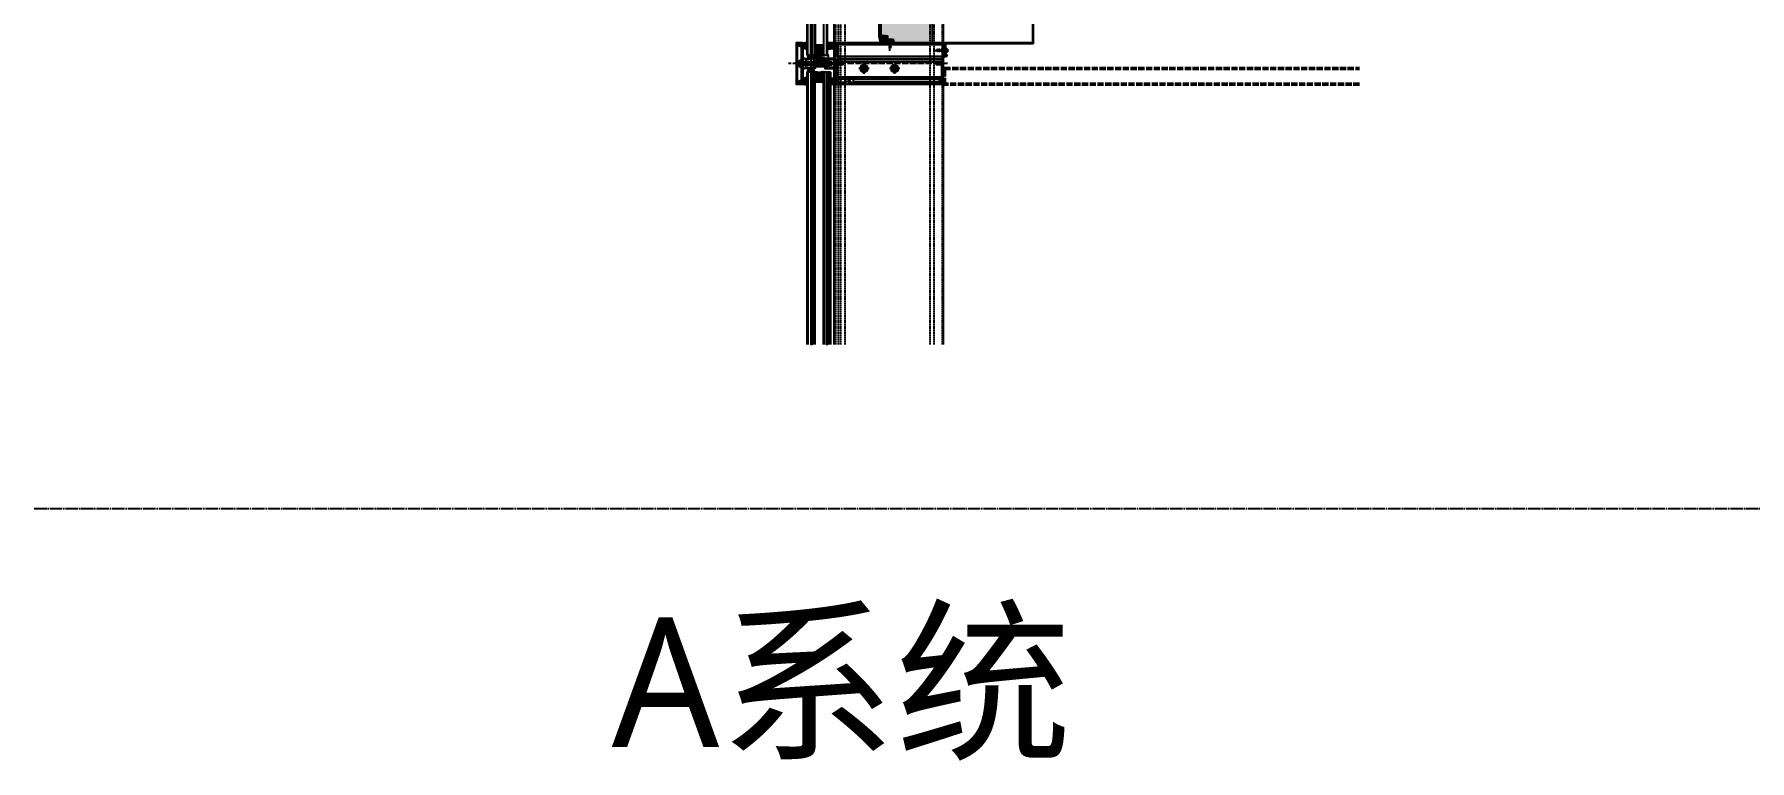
# Model space of a CAD drawing. Header units: millimetres. Extents: x 0 to 119933, y -45162 to 41221.
# Drawn here: x 0 to 3318, y -488 to 917 of the extents above; entities that cross this region are included whole.
import ezdxf

# ---------------------------------------------------------------- set-up
doc = ezdxf.new("R2010")
doc.units = ezdxf.units.MM
for name, pattern in [('ACAD_ISO02W100', [15, 12, -3]), ('ACAD_ISO04W100', [30, 24, -3, 0, -3]), ('CENTER', [2, 1.25, -0.25, 0.25, -0.25]), ('CENTER2', [28.575, 19.05, -3.175, 3.175, -3.175]), ('CONTINOUS', [0]), ('DASH', [0.35, 0.25, -0.1]), ('DASHED', [0.75, 0.5, -0.25]), ('HIDDEN2', [0.1875, 0.125, -0.0625])]:
    doc.linetypes.add(name, pattern=pattern)
for name, color, linetype in [('Alum', 4, 'Continuous'), ('CASTFIX', 1, 'Continuous'), ('F-Alum', 4, 'Continuous'), ('F-Bolt', 32, 'Continuous'), ('F-center', 6, 'ACAD_ISO04W100'), ('F-dim', 1, 'Continuous'), ('F-Glass', 5, 'Continuous'), ('F-Glazing', 8, 'Continuous'), ('F-hatch', 8, 'Continuous'), ('F-Misc', 8, 'Continuous'), ('F-steel', 3, 'Continuous'), ('F_CNTR', 1, 'ACAD_ISO04W100'), ('F_DASH', 8, 'ACAD_ISO02W100'), ('F_MISC', 8, 'Continuous'), ('GASK', 8, 'Continuous'), ('gasket', 1, 'Continuous'), ('GLAZING', 8, 'Continuous'), ('Hatch', 8, 'Continuous'), ('INSUL', 8, 'Continuous'), ('PJ', 4, 'Continuous'), ('POCHET', 8, 'Continuous'), ('TC', 4, 'Continuous')]:
    doc.layers.add(name, color=color, linetype=linetype)
doc.styles.get("Standard").update_dxf_attribs({"font": 'arial.ttf'})
pattern_1 = [(315, (-39447.671, -5606.0613), (0.78526217, 0.78526217), []), (45, (-39447.671, -5606.0613), (-0.78526217, 0.78526217), [])]
pattern_2 = [(269.7972925, (-68348.2866, 3540.2665), (0.955846372, -1.669184755), [1.11052841, -2.22105682]), (29.7972925, (-68348.2866, 3540.2665), (0.967633215, 1.662379618), [1.11052841, -2.22105682]), (329.7972925, (-68348.2866, 3540.2665), (1.923479588, -0.006805137), [-2.22105682, 1.11052841])]
pattern_3 = [(90, (-75213.3878, 13891.4316), (-1.5875, 1e-15), [])]

# ---------------------------------------------------------------- blocks, each defined once
blk = doc.blocks.new('A$C5F9D03C6')
at = {"layer": 'F-hatch'}
h = blk.add_hatch(dxfattribs=at)
h.set_pattern_fill('ANSI37', color=256, scale=10)
h.set_pattern_definition([(45, (0, 0), (-0.88388, 0.88388), []), (135, (0, 0), (-0.88388, -0.88388), [])])
h.paths.add_polyline_path([(4.5, 4.3, 0.880205), (4.1, 4.7, -0.102842), (-2.6, 3.1), (-4.5, 3.1, 0.921239), (-4.5, 2.1), (-2.4, 2.1), (-2.4, -1.1, -0.414214), (-2.7, -1.4), (-3.4, -1.4, 0.399666), (-3.9, -1.9), (-3.9, -2.5, 0.21192), (-3.7, -2.9), (-2.6, -6.1, -0.198912), (-2.3, -6.8), (-2.3, -7, 0.257978), (-2.1, -7.5), (3.9, -10.1, 0.720286), (4.6, -9.8), (4.6, -8.7, 0.171573), (4.3, -7.8, -0.205701), (3.6, -6.3), (3.6, -4.9, -0.171573), (4.3, -3, 0.171573), (4.6, -2), (4.6, -1, 1), (4.1, -1), (4.1, -1.5, -0.267949), (3.6, -2.4), (3.6, -0.2, 0.317837), (4.6, 1.2), (4.6, 2.2, 1), (4.1, 2.2), (4.1, 1.7, -0.327538), (3.4, 0.8, -0.209783)])
h.paths.add_polyline_path([(1.7, -0.7), (1.9, -3.7, -0.600349), (-0.6, -3.8), (-0.8, -0.8, -0.600349)], flags=16)
at = {"layer": 'GLAZING'}
for points in [[(4.3, -7.8, -0.171573), (4.6, -8.7), (4.6, -9.8, -0.720286), (3.9, -10.1), (-2.1, -7.5, -0.257978), (-2.3, -7), (-2.3, -6.8, 0.198912), (-2.6, -6.1), (-3.7, -2.9, -0.21192), (-3.9, -2.5), (-3.9, -1.9, -0.399666), (-3.4, -1.4), (-2.7, -1.4, 0.414214), (-2.4, -1.1), (-2.4, 2.1), (-4.5, 2.1, -0.921239), (-4.5, 3.1), (-2.6, 3.1, 0.102842), (4.1, 4.7, -0.880205), (4.5, 4.3, 0.209783), (3.4, 0.8, 0.327538), (4.1, 1.7), (4.1, 2.2, -1), (4.6, 2.2), (4.6, 1.2, -0.317837), (3.6, -0.2), (3.6, -2.4, 0.267949), (4.1, -1.5), (4.1, -1, -1), (4.6, -1), (4.6, -2, -0.171573), (4.3, -3, 0.171573), (3.6, -4.9), (3.6, -6.3, 0.205701)], [(-0.6, -3.8), (-0.8, -0.8, -0.600349), (1.7, -0.7), (1.9, -3.7, -0.600349)]]:
    blk.add_lwpolyline(points, format="xyb", close=True, dxfattribs=at)
blk = doc.blocks.new('*U18')
at = {"layer": 'GASK'}
blk.add_lwpolyline([(0, -6), (0, 0), (-40.2, 0), (-40.2, -6)], close=True, dxfattribs=at)
for points in [[(0, -6), (-40.2, 0)], [(-40.2, -6), (0, 0)]]:
    blk.add_lwpolyline(points, dxfattribs=at)
blk = doc.blocks.new('N10TR16')
at = {"layer": 'CASTFIX', "color": 9, "linetype": 'CENTER2'}
blk.add_line((22.8, 0), (-6.1, 0), dxfattribs=at)
at = {"layer": 'CASTFIX'}
for p, q in [((-3.3, 1.5), (-3.3, 0.7)), ((-2.5, 0.5), (-3.3, 0.7)), ((-2.5, 0.5), (-2.5, -0.5)), ((0.3, 4.8), (-1, 4.8)), ((-1, 4.8), (-1, -4.7)), ((0.3, 4.8), (0.3, -4.7)), ((-2.5, -0.5), (-3.3, -0.7)), ((-3.3, -0.7), (-3.3, -1.5)), ((0.3, -4.7), (-1, -4.7))]:
    blk.add_line(p, q, dxfattribs=at)
at = {"layer": 'CASTFIX', "color": 8, "linetype": 'HIDDEN2'}
for p, q in [((0.3, 1.8), (16.8, 1.8)), ((1.6, 2.4), (0.9, -2.4)), ((3.6, 2.4), (2.9, -2.4)), ((5.6, 2.4), (4.9, -2.4)), ((7.6, 2.4), (6.9, -2.4)), ((9.6, 2.4), (8.9, -2.4)), ((11.6, 2.4), (10.9, -2.4)), ((13.6, 2.4), (12.9, -2.4)), ((15.6, 2.4), (14.9, -2.4)), ((16.3, -1.8), (19.3, 0)), ((19.3, 0), (16.8, 1.8)), ((0.3, -1.8), (16.3, -1.8))]:
    blk.add_line(p, q, dxfattribs=at)
at = {"layer": 'CASTFIX'}
for centre, start, end in [((0.4, 1.3), 111.9199, 177.5066), ((0.4, -1.3), 182.4934, 248.0801)]:
    blk.add_arc(centre, 3.68, start, end, dxfattribs=at)
blk = doc.blocks.new('*U21')
at = {"layer": 'INSUL', "lineweight": 0}
h = blk.add_hatch(dxfattribs=at)
h.set_pattern_fill('岩棉', color=256, scale=100, style=0, pattern_type=2)
h.set_pattern_definition([(171.78891, (53.3, 199.0476), (-673.201724, 100.0000025), [3.3342, -696.8454]), (146.90866, (56.223, 197.1429), (-158.4004044, 100.0000014), [3.4887, -729.1451]), (132.32733, (58.3914, 194.762), (-178.2004573, 199.999999), [3.2205, -673.0858]), (114.797, (59.7115, 191.905), (-39.600101, 100), [3.1473, -327.3221]), (91.62022, (59.8057, 188.5714), (-19.80005, 599.9999997), [3.3347, -696.9453]), (82.824825, (50.09429, 111.42857), (138.600349442, 1099.999997034), [77.75174, -16250.113]), (97.175175, (69.70576, 111.42857), (-138.600352483, 1099.9999966515), [77.75174, -16250.113]), (88.37978, (59.9943, 188.5714), (19.800043, 600), [3.3347, -696.9453]), (65.203, (60.0886, 191.905), (39.600101, 100), [3.1473, -327.3221]), (47.67267, (61.4086, 194.762), (178.2004567, 199.9999997), [3.2205, -673.0858]), (33.09134, (63.5772, 197.1429), (158.400403, 100.0000036), [3.4887, -729.1451]), (8.21109, (66.5, 199.0476), (673.2017246, 100), [3.3342, -696.8454]), (87.16616, (50, 109.524), (19.800042, 300), [1.9071, -398.58265]), (103.9014, (50.4714, 107.619), (-79.200203, 300), [1.9622, -410.107]), (111.6036, (51.226, 105.714), (-19.80005, 100), [2.0487, -105.5067]), (122.76135, (52.4514, 103.8095), (-59.400154, 99.999999), [2.2651, -473.3977]), (138.29055, (54.0543, 102.381), (-118.800303, 100.000002), [2.1471, -448.7411]), (152.0035, (55.8457, 101.4286), (-178.200458, 99.999999), [2.0289, -424.0312]), (166.4772, (57.8257, 100.9524), (-396.001014, 100.000003), [2.0365, -425.62055]), (167.07075, (59.9, 100.476), (-415.801066, 100), [2.12825, -444.8039]), (12.92924, (59.9, 100.476), (415.801066, 99.999999), [2.12825, -444.8039]), (13.5228, (61.9743, 100.9524), (396.001015, 100), [2.0365, -425.62055]), (27.9965, (63.9543, 101.4286), (198.000505, 100.000004), [2.0289, -424.0312]), (41.70945, (65.7458, 102.381), (118.800302, 100.000003), [2.1471, -448.7411]), (57.23865, (67.3486, 103.8095), (198.000504, 300.000002), [2.2651, -473.3977]), (68.3964, (68.574, 105.714), (19.80005, 100), [2.0487, -105.5067]), (76.0986, (69.3286, 107.619), (19.800051, 100), [1.9622, -410.107]), (92.83384, (69.8, 109.524), (-19.80005, 300), [1.9071, -398.58265])])
h.paths.add_polyline_path([(0, 0), (1740, 0), (1740, 100), (0, 100)])
at = {"layer": 'INSUL'}
blk.add_lwpolyline([(0, 0), (1740, 0), (1740, 100), (0, 100)], close=True, dxfattribs=at)
blk = doc.blocks.new('*U13')
at = {"layer": 'GASK'}
blk.add_lwpolyline([(0, -11.4), (0, 0), (-2, 0), (-2, -11.4)], close=True, dxfattribs=at)
for points in [[(0, -11.4), (-2, 0)], [(-2, -11.4), (0, 0)]]:
    blk.add_lwpolyline(points, dxfattribs=at)
blk = doc.blocks.new('*U24')
at = {"linetype": 'Continuous'}
blk.add_hatch(color=4, dxfattribs=at).paths.add_polyline_path([(0.2, 17.5), (1170.8, 17.5), (1170.8, 16), (0.2, 16)])
at = {"layer": 'TC'}
h = blk.add_hatch(dxfattribs=at)
h.set_pattern_fill('ANSI37', color=256, scale=0.5, style=0)
h.set_pattern_definition([(45, (0, 4), (-1.12253, 1.12253), []), (135, (0, 4), (-1.12253, -1.12253), [])])
edge = h.paths.add_edge_path()
edge.add_line((9.2, 4), (9.2, -3))
edge.add_line((9.2, -3), (10.7, -4.5))
edge.add_line((10.7, -4.5), (10.7, -6))
edge.add_line((10.7, -6), (0.2, -6))
edge.add_line((0.2, -6), (-0.8, -7))
edge.add_arc((-52.5, 2), 52.5, 350.1322, 369.8678)
edge.add_line((-0.8, 11), (0.2, 10))
edge.add_line((0.2, 10), (10.7, 10))
edge.add_line((10.7, 10), (10.7, 8.5))
edge.add_line((10.7, 8.5), (9.2, 7))
edge.add_line((9.2, 7), (9.2, 4))
h = blk.add_hatch(dxfattribs=at)
h.set_pattern_fill('HONEY', color=256, scale=0.3, style=0)
h.set_pattern_definition([(0, (0, 4), (1.42875, 0.82489), [0.9525, -1.905]), (120, (0, 4), (-1.42875, 0.82489), [0.9525, -1.905]), (60, (0, 4), (2e-07, 1.649778), [-1.905, 0.9525])])
h.paths.add_polyline_path([(10, 6.7), (11.1, 7.7), (18.4, 7.7), (18.4, -3.7), (11.1, -3.7), (10, -2.7)])
h = blk.add_hatch(dxfattribs=at)
h.set_pattern_fill('ANSI31', color=256, scale=0.5, style=0)
h.set_pattern_definition([(45, (0, 4), (-1.12253, 1.12253), [])])
h.paths.add_polyline_path([(19.2, 8.5), (10.7, 8.5), (10.7, 10), (19.2, 10)])
h = blk.add_hatch(dxfattribs=at)
h.set_pattern_fill('ANSI31', color=256, scale=0.5, style=0)
h.set_pattern_definition([(45, (0, 4), (-1.12253, 1.12253), [])])
h.paths.add_polyline_path([(19.2, 8.5), (10.7, 8.5), (10.7, 10), (19.2, 10)])
h = blk.add_hatch(dxfattribs=at)
h.set_pattern_fill('ANSI31', color=256, scale=0.5, style=0)
h.paths.add_polyline_path([(19.2, -4.5), (10.7, -4.5), (10.7, -6), (19.2, -6)])
at = {"color": 4, "linetype": 'Continuous'}
blk.add_lwpolyline([(0.2, 17.5), (1170.8, 17.5), (1170.8, 16), (0.2, 16)], close=True, dxfattribs=at)
at = {"layer": 'F-Glass'}
for points in [[(1170.8, 17.5), (0.2, 17.5), (-0.8, 18.5), (-0.8, 24.5), (0.2, 25.5), (1170.8, 25.5)], [(1170.8, 10), (0.2, 10), (-0.8, 11), (-0.8, 15), (0.2, 16), (1170.8, 16)], [(1170.8, -6), (0.2, -6), (-0.8, -7), (-0.8, -12.8), (0.2, -13.8), (1170.8, -13.8)]]:
    blk.add_lwpolyline(points, dxfattribs=at)
at = {"layer": 'PJ'}
blk.add_lwpolyline([(9.2, 4), (9.2, -3), (10.7, -4.5), (10.7, -6), (0.2, -6), (-0.8, -7, 0.086326), (-0.8, 11), (0.2, 10), (10.7, 10), (10.7, 8.5), (9.2, 7)], format="xyb", close=True, dxfattribs=at)
at = {"layer": 'PJ', "ltscale": 3}
for points in [[(9.2, 7), (10.7, 8.5), (19.2, 8.5), (19.2, -4.5), (10.7, -4.5), (9.2, -3)], [(10, 6.7), (11.1, 7.7), (18.4, 7.7), (18.4, -3.7), (11.1, -3.7), (10, -2.7)]]:
    blk.add_lwpolyline(points, close=True, dxfattribs=at)
at = {"layer": 'PJ'}
for points in [[(19.2, 8.5), (10.7, 8.5), (10.7, 10), (19.2, 10)], [(19.2, 8.5), (10.7, 8.5), (10.7, 10), (19.2, 10)], [(19.2, -4.5), (10.7, -4.5), (10.7, -6), (19.2, -6)]]:
    blk.add_lwpolyline(points, close=True, dxfattribs=at)
at = {"layer": 'TC', "color": 9, "linetype": 'Continuous'}
for p, q in [((-0.8, 24.5), (1170.8, 24.5)), ((-0.8, 18.5), (1170.8, 18.5)), ((-0.8, 15), (1170.8, 15)), ((-0.8, 11), (1170.8, 11)), ((-0.8, -7), (1170.8, -7)), ((-0.8, -12.8), (1170.8, -12.8))]:
    blk.add_line(p, q, dxfattribs=at)
blk = doc.blocks.new('*U30')
at = {"linetype": 'Continuous'}
for points in [[(-43.6, 1), (-43.6, 527.8), (-45.1, 527.8), (-45.1, 1)], [(-14, 1), (-14, 527.8), (-15.6, 527.8), (-15.6, 1)]]:
    blk.add_hatch(color=4, dxfattribs=at).paths.add_polyline_path(points)
at = {"layer": 'TC'}
h = blk.add_hatch(dxfattribs=at)
h.set_pattern_fill('ANSI37', color=256, scale=0.5, style=0)
h.set_pattern_definition([(45, (41567.4629, 2291.4218), (-1.122532015, 1.122532015), []), (135, (41567.4629, 2291.4218), (-1.122532015, -1.122532015), [])])
edge = h.paths.add_edge_path()
edge.add_line((-31.6, 10), (-34.6, 10))
edge.add_line((-34.6, 10), (-36.1, 11.5))
edge.add_line((-36.1, 11.5), (-37.6, 11.5))
edge.add_line((-37.6, 11.5), (-37.6, 1))
edge.add_line((-37.6, 1), (-38.6, 0))
edge.add_arc((-29.6, -51.7), 52.5, 80.1322, 99.8678, ccw=False)
edge.add_line((-20.6, 0), (-21.6, 1))
edge.add_line((-21.6, 1), (-21.6, 11.5))
edge.add_line((-21.6, 11.5), (-23.1, 11.5))
edge.add_line((-23.1, 11.5), (-24.6, 10))
edge.add_line((-24.6, 10), (-31.6, 10))
h = blk.add_hatch(dxfattribs=at)
h.set_pattern_fill('ANSI31', color=256, scale=0.5, style=0)
h.set_pattern_definition([(45, (41567.4629, 2291.4218), (-1.122532015, 1.122532015), [])])
h.paths.add_polyline_path([(-36.1, 20), (-36.1, 11.5), (-37.6, 11.5), (-37.6, 20)])
h = blk.add_hatch(dxfattribs=at)
h.set_pattern_fill('HONEY', color=256, scale=0.3, style=0)
h.set_pattern_definition([(0, (41567.4629, 2291.4218), (1.42875, 0.824889), [0.9525, -1.905]), (120, (41567.4629, 2291.4218), (-1.42874983, 0.824889296), [0.9525, -1.905]), (60, (41567.4629, 2291.4218), (1.7e-07, 1.649778296), [-1.905, 0.9525])])
h.paths.add_polyline_path([(-24.9, 10.8), (-23.9, 11.8), (-23.9, 19.2), (-35.3, 19.2), (-35.3, 11.8), (-34.2, 10.8)])
h = blk.add_hatch(dxfattribs=at)
h.set_pattern_fill('ANSI31', color=256, scale=0.5, style=0)
h.set_pattern_definition([(45, (41571.4629, 2291.4218), (-1.122532015, 1.122532015), [])])
h.paths.add_polyline_path([(-23.1, 20), (-23.1, 11.5), (-21.6, 11.5), (-21.6, 20)])
h = blk.add_hatch(dxfattribs=at)
h.set_pattern_fill('ANSI31', color=256, scale=0.5, style=0)
h.set_pattern_definition([(45, (41571.4629, 2291.4218), (-1.122532015, 1.122532015), [])])
h.paths.add_polyline_path([(-23.1, 20), (-23.1, 11.5), (-21.6, 11.5), (-21.6, 20)])
at = {"color": 4, "linetype": 'Continuous'}
for points in [[(-43.6, 1), (-43.6, 527.8), (-45.1, 527.8), (-45.1, 1)], [(-14, 1), (-14, 527.8), (-15.6, 527.8), (-15.6, 1)]]:
    blk.add_lwpolyline(points, close=True, dxfattribs=at)
at = {"layer": 'F-Glass'}
for points in [[(-53.1, 527.8), (-53.1, 1), (-52.1, 0), (-46.1, 0), (-45.1, 1), (-45.1, 527.8)], [(-37.6, 527.8), (-37.6, 1), (-38.6, 0), (-42.6, 0), (-43.6, 1), (-43.6, 527.8)], [(-21.6, 527.8), (-21.6, 1), (-20.6, 0), (-16.6, 0), (-15.6, 1), (-15.6, 527.8)], [(-14, 527.8), (-14, 1), (-13, 0), (-9, 0), (-8, 1), (-8, 527.8)]]:
    blk.add_lwpolyline(points, dxfattribs=at)
at = {"layer": 'PJ'}
blk.add_lwpolyline([(-31.6, 10), (-34.6, 10), (-36.1, 11.5), (-37.6, 11.5), (-37.6, 1), (-38.6, 0, -0.086326), (-20.6, 0), (-21.6, 1), (-21.6, 11.5), (-23.1, 11.5), (-24.6, 10)], format="xyb", close=True, dxfattribs=at)
for points in [[(-36.1, 20), (-36.1, 11.5), (-37.6, 11.5), (-37.6, 20)], [(-23.1, 20), (-23.1, 11.5), (-21.6, 11.5), (-21.6, 20)], [(-23.1, 20), (-23.1, 11.5), (-21.6, 11.5), (-21.6, 20)]]:
    blk.add_lwpolyline(points, close=True, dxfattribs=at)
at = {"layer": 'PJ', "ltscale": 3}
for points in [[(-24.6, 10), (-23.1, 11.5), (-23.1, 20), (-36.1, 20), (-36.1, 11.5), (-34.6, 10)], [(-24.9, 10.8), (-23.9, 11.8), (-23.9, 19.2), (-35.3, 19.2), (-35.3, 11.8), (-34.2, 10.8)]]:
    blk.add_lwpolyline(points, close=True, dxfattribs=at)
at = {"layer": 'TC', "color": 9, "linetype": 'Continuous'}
for p, q in [((-52.1, 0), (-52.1, 527.8)), ((-46.1, 0), (-46.1, 527.8)), ((-42.6, 0), (-42.6, 527.8)), ((-38.6, 0), (-38.6, 527.8)), ((-20.6, 0), (-20.6, 527.8)), ((-16.6, 0), (-16.6, 527.8)), ((-13, 0), (-13, 527.8)), ((-9, 0), (-9, 527.8))]:
    blk.add_line(p, q, dxfattribs=at)
blk = doc.blocks.new('A$C7C915CBD')
at = {"layer": 'POCHET', "ltscale": 10}
for p, q in [((10, 0, 0), (-10, 0, 0)), ((0, 10), (0, -10))]:
    blk.add_line(p, q, dxfattribs=at)
at = {"layer": 'POCHET', "ltscale": 10, "elevation": 0}
blk.add_lwpolyline([(6.7, 3.8), (0, 7.7), (-6.7, 3.8), (-6.7, -3.8), (0, -7.7), (6.7, -3.8)], close=True, dxfattribs=at)
at = {"layer": 'POCHET', "ltscale": 10}
for radius in [6.67, 4]:
    blk.add_circle((0, 0, 0), radius, dxfattribs=at)
blk = doc.blocks.new('qertqtwet')
at = {"layer": 'F-Glazing'}
h = blk.add_hatch(dxfattribs=at)
h.set_pattern_fill('ANSI37', color=256, angle=270, style=0)
h.set_pattern_definition([(315, (204.3892, -2914.7208), (1.122532, 1.122532), []), (45, (204.3892, -2914.7208), (-1.122532, 1.122532), [])])
h.paths.add_polyline_path([(-1.8, 4.4), (0, 4.4), (0, 6.6, 0.323429), (-5.4, 0), (-3.4, 0, -0.118516), (-2.4, 4, -0.281861)])
h.paths.add_polyline_path([(-3.4, 0), (-5.4, 0, 0.356058), (0, -7.5), (0, -4.4), (-1.8, -4.4, -0.281861), (-2.4, -4, -0.118516)])
at = {"color": 8, "linetype": 'CENTER'}
blk.add_line((-6.7, 0), (64.2, 0), dxfattribs=at)
blk.add_line((-6.7, 0), (64.2, 0), dxfattribs=at)
at = {"color": 8, "linetype": 'DASHED'}
for p, q in [((0, 2.1), (60, 2.1)), ((0, 2.1), (60, 2.1)), ((0, -2.1), (60, -2.1)), ((0, -2.1), (60, -2.1))]:
    blk.add_line(p, q, dxfattribs=at)
blk.add_arc((1.9, -0.4, 23464.1), 7.31, 104.9573, 255.0427)
at = {"layer": 'F-Bolt'}
blk.add_lwpolyline([(-2.2, -3.5, 0.209935), (-0.5, -4.5), (0, -4.5), (0, 4.5), (-0.5, 4.5, 0.209935), (-2.2, 3.5, 0.143384), (-3.3, 0.6), (-2, 0.6), (-2, -0.6), (-3.3, -0.6, 0.143384)], format="xyb", close=True, dxfattribs=at)
blk.add_lwpolyline([(-2.2, -3.5, 0.209935), (-0.5, -4.5), (0, -4.5), (0, 4.5), (-0.5, 4.5, 0.209935), (-2.2, 3.5, 0.143384), (-3.3, 0.6), (-2, 0.6), (-2, -0.6), (-3.3, -0.6, 0.143384)], format="xyb", close=True, dxfattribs=at)
blk.add_lwpolyline([(0, -2.5), (59.6, -2.5), (60, -2.1), (60, 2.1), (59.6, 2.5), (0, 2.5)], dxfattribs=at)
blk.add_lwpolyline([(0, -2.5), (59.6, -2.5), (60, -2.1), (60, 2.1), (59.6, 2.5), (0, 2.5)], dxfattribs=at)
blk = doc.blocks.new('A$C3FFC0167')
at = {"layer": 'F-dim'}
for p, q in [((-5, 0), (5, 0)), ((0, 5), (0, -5))]:
    blk.add_line(p, q, dxfattribs=at)
blk.add_circle((0, 0), 2, dxfattribs=at)
blk = doc.blocks.new('A$Ccb7f10ee')
at = {"layer": 'Hatch'}
h = blk.add_hatch(dxfattribs=at)
h.set_pattern_fill('ANSI31', color=256, angle=405, style=0)
h.set_pattern_definition(pattern_3)
h.paths.add_polyline_path([(81.6, -26.5), (184.6, -26.5), (184.6, -29.5), (81.6, -29.5)])
h = blk.add_hatch(dxfattribs=at)
h.set_pattern_fill('ANSI31', color=256, angle=405, style=0)
h.set_pattern_definition(pattern_3)
h.paths.add_polyline_path([(81.6, -26.5), (184.6, -26.5), (184.6, -29.5), (81.6, -29.5)])
at = {"layer": 'F-Alum'}
for points in [[(-19, -12), (-19, -12), (-19, 12), (-19, 12), (-19, 38), (-14.1, 38), (-14.1, 37, 1), (-12.1, 37), (-12.1, 39), (-9.8, 39), (-9.8, 40), (-21, 40), (-21, 10), (-21, 10), (-21, -10), (-21, -10), (-21, -40), (-9.8, -40), (-9.8, -39), (-12.1, -39), (-12.1, -37, 1), (-14.1, -37), (-14.1, -38), (-19, -38), (-19, -12)], [(261, -29.5, -0.414214), (261.5, -30), (261.5, -31.5), (261.5, -35, -0.414214), (261, -35.5), (260.8, -35.5, 1.018192), (260.7, -38, -0.311961), (261.5, -39), (261.5, -40), (264, -40), (264, -6), (264, -6), (264, 6), (264, 6), (264, 40), (52, 40), (52, 37.9, 0.28969), (52.6, 37, 0.55076), (53, 37.3), (53, 38.5), (55.3, 38.5, -0.414214), (55.5, 38.2), (55.5, 30.7, -0.414214), (55.3, 30.5), (53, 30.5), (53, 31.7, 0.55076), (52.6, 32, 0.289689), (52, 31.1), (52, 29), (55.5, 29), (55.5, 13, -0.414214), (55, 12.5), (52.5, 12.5, 0.414214), (52, 12), (52, 9.9), (37.6, 9.9, 0.086106), (37.4, 9.8), (36.5, 9.5, -0.359508), (36.1, 9.6, 0.263725), (35.8, 9.8), (34.3, 9.8, 0.087489), (34.2, 9.8, 0.414214), (34.1, 9.4, 0.02182), (34.1, 9.4), (35.1, 7.2, 0.176327), (35.2, 7.1), (35.7, 6.8, 0.198912), (35.8, 6.8, 0.065543), (35.9, 6.9, 0.267949), (35.9, 7), (35.9, 7.2, -0.267949), (36, 7.4), (37.7, 8.5, -0.520661), (38.1, 8.3, -0.213422), (38, 8, 0.213422), (37.9, 7.8), (37.9, 4, -0.414214), (37.6, 3.7), (37.4, 3.7, -0.137852), (37.2, 3.7), (35.7, 4.6, 0.137852), (35.6, 4.7, 0.414214), (35.4, 4.5), (35.4, 2.5, 0.414214), (35.9, 2), (38.9, 2), (38.9, -2), (35.9, -2, 0.414214), (35.4, -2.5), (35.4, -4.5, 0.414214), (35.6, -4.7, 0.137852), (35.7, -4.6), (37.2, -3.7, -0.137852), (37.4, -3.7), (37.6, -3.7, -0.414214), (37.9, -4), (37.9, -7.8, 0.213422), (38, -8, -0.213422), (38.1, -8.3, -0.520661), (37.7, -8.5), (36, -7.4, -0.267949), (35.9, -7.2), (35.9, -7, 0.267949), (35.9, -6.9, 0.065543), (35.8, -6.8, 0.198912), (35.7, -6.8), (35.2, -7.1, 0.176327), (35.1, -7.2), (34.1, -9.4, 0.02182), (34.1, -9.4, 0.414214), (34.2, -9.8, 0.087489), (34.3, -9.8), (35.8, -9.8, 0.263725), (36.1, -9.6, -0.359508), (36.5, -9.5), (37.4, -9.8, 0.086106), (37.6, -9.9), (52, -9.9), (52, -12, 0.414214), (52.5, -12.5), (55, -12.5, -0.414214), (55.5, -13), (55.5, -29), (52, -29), (52, -31.1, 0.289689), (52.6, -32, 0.55076), (53, -31.7), (53, -30.5), (55.3, -30.5, -0.414214), (55.5, -30.7), (55.5, -38.2, -0.414214), (55.3, -38.5), (53, -38.5), (53, -37.3, 0.55076), (52.6, -37, 0.28969), (52, -37.9), (52, -40), (79.6, -40), (79.6, -38.5, -0.414214), (80.1, -38), (80.3, -38, 1.058379), (80.3, -35.5), (80.1, -35.5, -0.414214), (79.6, -35), (75.1, -35, 0.414214), (74.8, -35.3), (74.8, -36.7, -0.414214), (74.5, -37), (61, -37, -0.414206), (59, -35), (59, -30, -0.41422), (59.5, -29.5), (261, -29.5)], [(-8, 0), (-8, 9.9), (12.4, 9.9), (13.4, 9.5, 0.359508), (13.8, 9.6, -0.263725), (14, 9.8), (15.5, 9.8, -0.087489), (15.6, 9.8, -0.414214), (15.8, 9.4, -0.02182), (15.8, 9.4), (14.8, 7.2, -0.176327), (14.7, 7.1), (14.2, 6.9, -0.198912), (14.1, 6.8, -0.065543), (14, 6.9, -0.267949), (13.9, 7.1), (13.9, 7.2, 0.267949), (13.9, 7.4), (12.2, 8.6, 0.520661), (11.8, 8.3, 0.213422), (11.9, 8.1, -0.213422), (12, 7.8), (12, 4, 0.414214), (12.3, 3.7), (12.5, 3.7, 0.137852), (12.7, 3.7), (14.2, 4.6, -0.137852), (14.3, 4.7, -0.414214), (14.5, 4.5), (14.5, 2.5, -0.414214), (14, 2), (11.6, 2), (11.6, -2), (14, -2, -0.414214), (14.5, -2.5), (14.5, -4.5, -0.414214), (14.3, -4.7, -0.137852), (14.2, -4.6), (12.7, -3.7, 0.137852), (12.5, -3.7), (12.3, -3.7, 0.414214), (12, -4), (12, -7.8, -0.213422), (11.9, -8, 0.213422), (11.8, -8.3, 0.520661), (12.2, -8.6), (13.9, -7.4, 0.267949), (13.9, -7.2), (13.9, -7, -0.267949), (14, -6.9, -0.065543), (14.1, -6.8, -0.198912), (14.2, -6.8), (14.7, -7.1, -0.176327), (14.8, -7.2), (15.8, -9.4, -0.02182), (15.8, -9.4, -0.414214), (15.6, -9.8, -0.087489), (15.5, -9.8), (14, -9.8, -0.263725), (13.8, -9.6, 0.359508), (13.4, -9.5), (12.5, -9.8, -0.086106), (12.3, -9.9), (-8, -9.9), (-8, 0)], [(120.1, 9.4), (166.4, 9.4), (166.4, 8.1, 0.414214), (166.9, 7.6), (167.9, 7.6, 0.414214), (168.4, 8.1), (168.4, 9.4), (250, 9.4), (250, 8.1, 0.414214), (250.5, 7.6), (251.5, 7.6, 0.414214), (252, 8.1), (252, 9.4), (260.5, 9.4, -0.414214), (261, 8.9), (261, 6.5), (260.7, 6.5, 0.414214), (260.2, 6), (260.2, 5, 0.414214), (260.7, 4.5), (261, 4.5), (261, 1.8, -0.414214), (260.8, 1.6), (252.2, 1.6, -0.414214), (251.9, 1.9), (251.9, 2.2, 0.414214), (251.6, 2.5), (250.4, 2.5, 0.414214), (250.1, 2.2), (250.1, -1.1, 0.414214), (250.4, -1.4), (261, -1.4), (261, -26.5), (58.5, -26.5), (58.5, -1.4), (69.1, -1.4, 0.414214), (69.4, -1.1), (69.4, 2.2, 0.414214), (69.1, 2.5), (67.9, 2.5, 0.414214), (67.6, 2.2), (67.6, 1.9, -0.414214), (67.3, 1.6), (58.8, 1.6, -0.414214), (58.5, 1.8), (58.5, 4.5), (58.8, 4.5, 0.414214), (59.3, 5), (59.3, 6, 0.414214), (58.8, 6.5), (58.5, 6.5), (58.5, 8.9, -0.414214), (59, 9.4), (67.5, 9.4), (67.5, 8.1, 0.414214), (68, 7.6), (69, 7.6, 0.414214), (69.5, 8.1), (69.5, 9.4), (86.2, 9.4), (86.2, 8.1, 0.414214), (86.7, 7.6), (87.7, 7.6, 0.414214), (88.2, 8.1), (88.2, 9.4), (120.1, 9.4)], [(85.6, -38), (85.6, -38, -0.414214), (85.1, -37.5), (84.9, -36.7, 0.520852), (80.1, -33.6, 0.159748), (79.9, -34.2), (79.9, -34.9, 0.414214), (80.2, -35.2), (80.3, -35.2, -1.068012), (80.3, -38.3, 0.326765), (79.8, -38.6), (79.8, -40), (261.2, -40), (261.2, -39, 0.31676), (260.6, -38.3, -0.388475), (259.2, -36.8), (259.2, -36.5, -0.248566), (260.1, -35.4, 0.49296), (260.2, -34.6), (259.2, -33.6, 0.75805), (257.4, -34.1), (257.4, -37.5, -0.414214), (256.9, -38), (240.8, -38), (85.6, -38)]]:
    blk.add_lwpolyline(points, format="xyb", dxfattribs=at)
at = {"layer": 'F-Alum', "linetype": 'CONTINOUS', "ltscale": 15555}
blk.add_lwpolyline([(-7, -27.9), (-8, -27.9), (-8, -11.9), (-7, -11.9), (-7, -9.9), (-8, -9.9), (-8, -0.3), (-8, 0), (-8, 0.3), (-8, 9.9), (-7, 9.9), (-7, 11.9), (-8, 11.9), (-8, 27.9), (-7, 27.9), (-7, 30, 0.28969), (-7.6, 30.9, 0.55076), (-8, 30.6), (-8, 29.4), (-9, 29.4, -0.414214), (-9.3, 29.7), (-9.3, 37.1, -0.414214), (-9, 37.4), (-8, 37.4), (-8, 36.2, 0.55076), (-7.6, 36, 0.28969), (-7, 36.9), (-7, 37.9, 0.414214), (-8, 38.9), (-11.7, 38.9, 0.414214), (-12, 38.6), (-12, 37, -1), (-14.2, 37), (-14.2, 37.9), (-15.7, 37.9, 0.142849), (-15.9, 37.8), (-18.5, 36.5, 0.284079), (-18.8, 36), (-18.8, 35.2, 0.557537), (-18.5, 35), (-17.5, 35.3), (-12.1, 32.9, -0.296379), (-11.8, 32.5), (-11.8, 0.3), (-11.5, 0), (-11.8, -0.3), (-11.8, -32.5, -0.296379), (-12.1, -32.9), (-17.5, -35.3), (-18.5, -35.1, 0.557537), (-18.8, -35.3), (-18.8, -36.1, 0.284079), (-18.5, -36.5), (-15.9, -37.9, 0.142849), (-15.7, -37.9), (-14.2, -37.9), (-14.2, -37, -1), (-12, -37), (-12, -38.7, 0.414214), (-11.7, -39), (-8, -39, 0.414214), (-7, -38), (-7, -36.9, 0.28969), (-7.6, -36, 0.55076), (-8, -36.3), (-8, -37.5), (-9, -37.5, -0.414214), (-9.3, -37.2), (-9.3, -29.7, -0.414214), (-9, -29.5), (-8, -29.5), (-8, -30.7, 0.55076), (-7.6, -30.9, 0.28969), (-7, -30), (-7, -27.9)], format="xyb", dxfattribs=at)
at = {"layer": 'F-Alum'}
for points in [[(261, 13.4), (58.5, 13.4), (58.5, 37), (261, 37)], [(7.2, 7.6), (-2.4, 7.6), (-2.9, 7.1), (-2.9, -7.1), (-2.4, -7.6), (7.2, -7.6), (7.7, -7.1), (7.7, 7.1)], [(59.5, 7.5), (260, 7.5), (260, 2.5), (59.5, 2.5)], [(81.6, -26.5), (260.2, -26.5), (260.2, -29.5), (81.6, -29.5)], [(81.6, -26.5), (260.2, -26.5), (260.2, -29.5), (81.6, -29.5)]]:
    blk.add_lwpolyline(points, close=True, dxfattribs=at)
at = {"layer": 'F-Alum', "ltscale": 250}
blk.add_lwpolyline([(56.3, 0), (56.3, 5.9, 0.414214), (55.3, 6.9), (42.9, 6.9, 0.414214), (41.9, 5.9), (41.9, 0), (41.9, -5.9, 0.414214), (42.9, -6.9), (55.3, -6.9, 0.414214), (56.3, -5.9)], format="xyb", close=True, dxfattribs=at)
at = {"layer": 'F-Alum'}
blk.add_lwpolyline([(249.7, 2.5), (249.7, -1.7), (260, -1.7), (260, -26.4), (255.3, -26.4), (255.3, -35.3), (89.7, -35.3), (89.7, -26.4), (59.5, -26.4), (59.5, -1.7), (69.8, -1.7), (69.8, 2.5)], dxfattribs=at)
at = {"layer": 'F-center', "ltscale": 0.5}
blk.add_line((271.3, 0), (-36.2, 0), dxfattribs=at)
at = {"layer": 'POCHET', "ltscale": 250}
for points in [[(38, 7.6, 0.414214), (37.6, 8), (37.4, 8, 0.131652), (37.3, 8), (35.6, 7, -0.131652), (35.2, 6.9), (14.8, 6.9, -0.131652), (14.4, 7), (12.7, 8, 0.131652), (12.6, 8), (12.4, 8, 0.414214), (12, 7.6), (12, 4.2, 0.414214), (12.4, 3.8), (12.6, 3.8, 0.131652), (12.7, 3.8), (14.4, 4.8, -0.131652), (14.8, 4.9), (35.2, 4.9, -0.131652), (35.6, 4.8), (37.3, 3.8, 0.131652), (37.4, 3.8), (37.6, 3.8, 0.414214), (38, 4.2)], [(38, -7.5, -0.414214), (37.6, -7.9), (37.4, -7.9, -0.131652), (37.3, -7.9), (35.6, -6.9, 0.131652), (35.2, -6.8), (14.8, -6.8, 0.131652), (14.4, -6.9), (12.7, -7.9, -0.131652), (12.6, -7.9), (12.4, -7.9, -0.414214), (12, -7.5), (12, -4.1, -0.414214), (12.4, -3.7), (12.6, -3.7, -0.131652), (12.7, -3.7), (14.4, -4.7, 0.131652), (14.8, -4.8), (35.2, -4.8, 0.131652), (35.6, -4.7), (37.3, -3.8, -0.131652), (37.4, -3.7), (37.6, -3.7, -0.414214), (38, -4.1)]]:
    blk.add_lwpolyline(points, format="xyb", close=True, dxfattribs=at)
for p in [(109.7, -9.8), (169.2, -9.8)]:
    blk.add_blockref('A$C7C915CBD', p)
at = {"layer": 'Alum'}
blk.add_blockref('A$C5F9D03C6', (-4.5, 36.9), dxfattribs=at)
at = {"layer": 'Alum', "xscale": -1, "rotation": 180}
blk.add_blockref('A$C5F9D03C6', (-4.5, -36.9), dxfattribs=at)
at = {"layer": 'F-Bolt'}
blk.add_blockref('qertqtwet', (-11.8, 0), dxfattribs=at)
at = {"layer": 'F_MISC'}
blk.add_blockref('A$C3FFC0167', (0, 0), dxfattribs=at)

msp = doc.modelspace()

# ---------------------------------------------------------------- hatches: boundary and pattern name
at = {"layer": 'F-hatch'}
h = msp.add_hatch(dxfattribs=at)
h.set_pattern_fill('ANSI38', color=256, scale=0.5)
h.set_pattern_definition([(45, (3550.2316, 837.8232), (-1.122532, 1.122532), []), (135, (3550.2316, 837.8232), (-3.367596, 1.122532), [3.96875, -2.38125])])
h.paths.add_polyline_path([(1543.78, 895.01), (1543.78, 897.1), (1542.59, 898.29), (1542.41, 898.38), (1542.15, 898.27), (1541.99, 897.27), (1541.78, 897.18), (1540.58, 897.18), (1540.58, 900.28), (1540.28, 900.61), (1537.49, 900.61), (1536.99, 900.71), (1535.62, 901.35), (1534.92, 902), (1534.7, 901.96), (1534.54, 901.63), (1534.54, 901.24), (1535.02, 900.55), (1535.74, 900.08), (1534.74, 899.42), (1534.54, 899.08), (1534.74, 898.73), (1535.54, 898.42), (1535.74, 898.08), (1535.54, 897.73), (1534.74, 897.42), (1534.54, 897.08), (1534.74, 896.73), (1535.54, 896.42), (1535.74, 896.08), (1535.54, 895.73), (1534.74, 895.42), (1534.54, 895.01), (1534.74, 894.6), (1535.54, 894.29), (1535.74, 893.94), (1535.54, 893.6), (1534.74, 893.29), (1534.54, 892.94), (1534.74, 892.6), (1535.54, 892.29), (1535.74, 891.94), (1535.54, 891.6), (1534.74, 891.29), (1534.54, 890.94), (1534.74, 890.6), (1535.74, 889.94), (1535.02, 889.47), (1534.54, 888.78), (1534.54, 888.39), (1534.7, 888.06), (1534.92, 888.02), (1535.62, 888.67), (1536.99, 889.31), (1537.49, 889.41), (1540.28, 889.41), (1540.58, 889.74), (1540.58, 892.84), (1541.78, 892.84), (1541.99, 892.75), (1542.15, 891.75), (1542.41, 891.64), (1542.59, 891.73), (1543.78, 892.92)])
h = msp.add_hatch(dxfattribs=at)
h.set_pattern_fill('ANSI38', color=256, scale=10)
h.set_pattern_definition([(45, (-142928.4859, 183312.18), (-0.8838834765, 0.8838834765), []), (135, (-142928.4859, 183312.18), (-2.6516504294, 0.8838834765), [3.125, -1.875])])
h.paths.add_polyline_path([(1550.35, 826.37), (1550.35, 824.29), (1549.16, 823.1), (1548.98, 823.01), (1548.72, 823.12), (1548.56, 824.12), (1548.35, 824.21), (1547.15, 824.21), (1547.15, 821.11), (1546.85, 820.77), (1544.06, 820.77), (1541.6, 820.67), (1540.23, 820.03), (1539.52, 819.38), (1539.3, 819.42), (1539.15, 819.75), (1539.15, 820.14), (1539.63, 820.84), (1540.35, 821.31), (1539.35, 821.97), (1539.15, 822.31), (1539.35, 822.66), (1540.15, 822.97), (1540.35, 823.31), (1540.15, 823.66), (1539.35, 823.97), (1539.15, 824.31), (1539.35, 824.66), (1540.15, 824.97), (1540.35, 825.31), (1540.15, 825.66), (1539.35, 825.97), (1539.15, 826.37), (1539.15, 826.37), (1539.15, 826.37), (1539.35, 826.78), (1540.15, 827.09), (1540.35, 827.44), (1540.15, 827.78), (1539.35, 828.09), (1539.15, 828.44), (1539.35, 828.78), (1540.15, 829.09), (1540.35, 829.44), (1540.15, 829.78), (1539.35, 830.09), (1539.15, 830.44), (1539.35, 830.78), (1540.35, 831.44), (1539.63, 831.91), (1539.15, 832.6), (1539.15, 832.99), (1539.3, 833.32), (1539.52, 833.36), (1540.23, 832.71), (1541.6, 832.07), (1544.06, 831.97), (1546.85, 831.97), (1547.15, 831.64), (1547.15, 828.54), (1548.35, 828.54), (1548.56, 828.63), (1548.72, 829.63), (1548.98, 829.74), (1549.16, 829.65), (1550.35, 828.46)])
at = {"layer": 'F-Misc'}
h = msp.add_hatch(dxfattribs=at)
h.set_pattern_fill('ANSI37', color=256, scale=0.5, angle=270, style=0)
h.set_pattern_definition([(315, (8945.5484, -7186.155), (1.12253202, 1.12253202), []), (45, (8945.5484, -7186.155), (-1.12253202, 1.12253202), [])])
edge = h.paths.add_edge_path()
edge.add_line((1640.63, 900.87), (1638.32, 900.87))
edge.add_line((1638.32, 900.87), (1637.01, 900.87))
edge.add_line((1637.01, 900.87), (1635.53, 900.87))
edge.add_line((1635.53, 900.87), (1636.92, 900.87))
edge.add_arc((1454.95, 872.24), 184.21, 8.9417, 12.85603)
edge.add_line((1634.54, 913.22), (1634.44, 911.46))
edge.add_line((1634.44, 911.46), (1640.7, 911.22))
edge.add_arc((1654.83, 905.95), 15.08, 159.51753, 199.67827)
h = msp.add_hatch(dxfattribs=at)
h.set_pattern_fill('HONEY', color=8, scale=0.5, angle=-90.20271, style=0)
h.set_pattern_definition([(89.797292, (3489.2722, -5350.4323), (1.38323136, 2.37637113), [1.5875, -3.175]), (329.797292, (3489.2722, -5350.4323), (1.3663821, -2.38609906), [1.5875, -3.175]), (29.797292, (3489.2722, -5350.4323), (2.74961345, -0.00972793), [-3.175, 1.5875])])
edge = h.paths.add_edge_path()
edge.add_line((1640.7, 911.22), (1643.68, 911.22))
edge.add_arc((1633.72, 905.59), 11.45, -24.34665, 29.49643, ccw=False)
edge.add_line((1644.15, 900.87), (1640.63, 900.87))
edge.add_arc((1654.46, 905.95), 14.73, 159.01969, 200.17611, ccw=False)
h = msp.add_hatch(dxfattribs=at)
h.set_pattern_fill('ANSI37', color=256, scale=0.349773, angle=630, style=0)
h.set_pattern_definition(pattern_1)
edge = h.paths.add_edge_path()
edge.add_line((1502.18, 870.87), (1501.17, 870.87))
edge.add_line((1501.17, 870.87), (1500.66, 870.87))
edge.add_line((1500.66, 870.87), (1497.89, 870.87))
edge.add_line((1497.89, 870.87), (1497.5, 870.87))
edge.add_arc((1482.29, 870.18), 15.22, 2.58398, 27.74219)
edge.add_line((1495.77, 877.27), (1496.17, 876.87))
edge.add_line((1496.17, 876.87), (1501.97, 876.87))
edge.add_arc((1502.64, 873.89), 3.06, 102.76707, 261.27559)
h = msp.add_hatch(dxfattribs=at)
h.set_pattern_fill('HONEY', color=8, scale=0.349773, angle=269.79729, style=0)
h.set_pattern_definition(pattern_2)
edge = h.paths.add_edge_path()
edge.add_line((1501.97, 876.87), (1506.2, 876.87))
edge.add_arc((1504.93, 873.98), 3.15, 279.23929, 426.29313, ccw=False)
edge.add_line((1505.44, 870.87), (1502.18, 870.87))
edge.add_arc((1502.64, 873.89), 3.06, 102.76747, 261.27559, ccw=False)
h = msp.add_hatch(dxfattribs=at)
h.set_pattern_fill('ANSI37', color=256, scale=0.349773, angle=630, style=0)
h.set_pattern_definition(pattern_1)
edge = h.paths.add_edge_path()
edge.add_line((1502.18, 851.12), (1501.17, 851.12))
edge.add_line((1501.17, 851.12), (1500.66, 851.12))
edge.add_line((1500.66, 851.12), (1497.89, 851.12))
edge.add_line((1497.89, 851.12), (1497.5, 851.12))
edge.add_arc((1482.29, 851.81), 15.22, 332.25781, 357.41602, ccw=False)
edge.add_line((1495.77, 844.72), (1496.17, 845.12))
edge.add_line((1496.17, 845.12), (1501.97, 845.12))
edge.add_arc((1502.64, 848.1), 3.06, 98.72441, 257.23293, ccw=False)
h = msp.add_hatch(dxfattribs=at)
h.set_pattern_fill('HONEY', color=8, scale=0.349773, angle=269.79729, style=0)
h.set_pattern_definition(pattern_2)
edge = h.paths.add_edge_path()
edge.add_line((1501.97, 845.12), (1506.2, 845.12))
edge.add_arc((1504.93, 848.01), 3.15, -66.29313, 80.76071)
edge.add_line((1505.44, 851.12), (1502.18, 851.12))
edge.add_arc((1502.64, 848.1), 3.06, 98.72441, 257.23253)
at = {"layer": 'gasket'}
h = msp.add_hatch(dxfattribs=at)
h.set_pattern_fill('DOTS', color=8, angle=90)
h.set_pattern_definition([(90, (-28362.8377, -34272.4082), (-1.5875, 0.79375), [0, -1.5875])])
edge = h.paths.add_edge_path()
edge.add_arc((1767.4, 857.19), 17.63, 460.45913, 478.38045)
edge.add_line((1759.02, 872.7), (1759.27, 880.1))
edge.add_line((1759.27, 880.1), (1761.26, 880.18))
edge.add_line((1761.26, 880.18), (1764.2, 874.52))

# ---------------------------------------------------------------- linework, layer by layer
at = {"layer": 'F-Alum', "ltscale": 250}
for p, q in [((1547.06, 317.3, 98857.07), (1547.06, 2451.01, 98857.08)), ((1759.02, 317.3, 0.01), (1759.02, 2451, 0.03))]:
    msp.add_line(p, q, dxfattribs=at)
at = {"layer": 'F-Alum', "color": 8, "linetype": 'DASH'}
msp.add_line((1757.02, 317.3, 97895.37), (1757.02, 2451, 97895.38), dxfattribs=at)
at = {"layer": 'F-Alum', "elevation": 0}
msp.add_lwpolyline([(1637.57, 2596.88), (1637.54, 915.19, 0.4142136), (1637.84, 914.89), (1646.16, 914.89, -0.4142136), (1648.16, 912.89), (1648.16, 902.06), (1645.16, 902.06), (1645.16, 911.59, 0.4142136), (1644.86, 911.89), (1636.54, 911.89, -0.4142136), (1634.54, 913.89), (1634.57, 2596.88)], format="xyb", dxfattribs=at)
at = {"layer": 'F-Alum', "color": 8, "linetype": 'DASH'}
for points, elevation in [([(1550.36, 317.3), (1550.36, 2451.01)], -1073.3), ([(1555.36, 317.3), (1555.36, 2451.01)], -1073.3), ([(1560.36, 317.3), (1560.36, 2451.01)], -1.52), ([(1568.36, 317.3), (1568.36, 2451.01)], -1.52), ([(1732.84, 317.3), (1732.84, 2451)], -0.75), ([(1740.84, 317.3), (1740.84, 2451)], -0.75)]:
    msp.add_lwpolyline(points, dxfattribs=dict(at, elevation=elevation))
at = {"layer": 'F-Alum', "elevation": 1.49}
msp.add_lwpolyline([(1547.01, 900.86), (1540.87, 900.86), (1540.87, 898.59, 0.2896885), (1541.44, 897.68, 0.5507604), (1541.87, 897.96), (1541.87, 899.16), (1544.12, 899.16, -0.4142136), (1544.37, 898.91), (1544.37, 891.41, -0.4142136), (1544.12, 891.16), (1541.87, 891.16), (1541.87, 892.36, 0.5507604), (1541.44, 892.63, 0.2896899), (1540.87, 891.72), (1540.87, 889.66), (1547.01, 889.66), (1547.01, 891.72, -0.2896899), (1547.75, 892.9, -0.5507604), (1548.61, 892.36), (1548.61, 891.76, 0.4142136), (1548.91, 891.46), (1550.21, 891.46, 0.4142136), (1550.51, 891.76), (1550.51, 898.56, 0.4142136), (1550.21, 898.86), (1548.91, 898.86, 0.4142136), (1548.61, 898.56), (1548.61, 897.96, -0.5507604), (1547.75, 897.41, -0.2896885), (1547.01, 898.59)], format="xyb", close=True, dxfattribs=at)
at = {"layer": 'F-Alum', "elevation": 0}
msp.add_lwpolyline([(1663.16, 900.87), (1663.16, 903.87), (1651.16, 903.87), (1651.16, 913.87), (1648.16, 913.87), (1648.16, 900.87), (1663.16, 900.87)], dxfattribs=at)
at = {"layer": 'F-center', "ltscale": 0.5}
msp.add_line((1766.35, 861, 0.03), (1458.9, 861), dxfattribs=at)
at = {"layer": 'F-Misc', "elevation": 0}
for points in [[(1640.7, 911.22), (1643.68, 911.22, -0.2393547), (1644.15, 900.87), (1640.63, 900.87, -0.1815344)], [(1501.97, 876.87), (1506.2, 876.87, -0.7471014), (1505.44, 870.87), (1502.18, 870.87, -0.8280669)], [(1501.97, 845.12), (1506.2, 845.12, 0.7471014), (1505.44, 851.12), (1502.18, 851.12, 0.8280669)]]:
    msp.add_lwpolyline(points, format="xyb", close=True, dxfattribs=at)
at = {"layer": 'F-Misc'}
for centre, radius, start, end in [((1316.74, 843.31), 325.33, 10.21224, 12.43151), ((1482.29, 870.18), 15.22, 2.58398, 27.74219), ((1482.29, 851.81), 15.22, 332.25781, 357.41602)]:
    msp.add_arc(centre, radius, start, end, dxfattribs=at)
at = {"layer": 'F-steel', "ltscale": 10}
msp.add_line((1764.2, 874.52, 0), (1765.53, 875.21, 0), dxfattribs=at)
msp.add_line((1764.2, 874.52, 0), (1765.53, 875.21, 0), dxfattribs=at)
for points, elevation in [([(2002.6, 1820.87), (1931, 1820.87), (1931, 900.64)], -1.46), ([(2002.6, 1819.37), (1932.5, 1819.37), (1932.5, 899.14)], -1.46), ([(1931, 900.64), (1761.01, 900.64), (1761.01, 880.67), (1764.2, 874.52)], 0), ([(1932.5, 899.14), (1762.51, 899.14), (1762.51, 881.04), (1765.53, 875.21)], 0)]:
    msp.add_lwpolyline(points, dxfattribs=dict(at, elevation=elevation))
at = {"layer": 'F_CNTR'}
msp.add_line((0, 0), (100188.66, 0), dxfattribs=at)
at = {"layer": 'F_DASH', "lineweight": 50, "elevation": 0.03}
msp.add_lwpolyline([(2563.51, 821), (1760.54, 821), (1760.54, 851), (2563.51, 851)], dxfattribs=at)
at = {"layer": 'gasket'}
for points, elevation in [([(1543.78, 895.01), (1543.78, 897.1), (1542.59, 898.29), (1542.41, 898.38), (1542.15, 898.27), (1541.99, 897.27), (1541.78, 897.18), (1540.58, 897.18), (1540.58, 900.28), (1540.28, 900.61), (1537.49, 900.61), (1536.99, 900.71), (1535.62, 901.35), (1534.92, 902), (1534.7, 901.96), (1534.54, 901.63), (1534.54, 901.24), (1535.02, 900.55), (1535.74, 900.08), (1534.74, 899.42), (1534.54, 899.08), (1534.74, 898.73), (1535.54, 898.42), (1535.74, 898.08), (1535.54, 897.73), (1534.74, 897.42), (1534.54, 897.08), (1534.74, 896.73), (1535.54, 896.42), (1535.74, 896.08), (1535.54, 895.73), (1534.74, 895.42), (1534.54, 895.01), (1534.54, 895.01), (1534.54, 895.01), (1534.74, 894.6), (1535.54, 894.29), (1535.74, 893.94), (1535.54, 893.6), (1534.74, 893.29), (1534.54, 892.94), (1534.74, 892.6), (1535.54, 892.29), (1535.74, 891.94), (1535.54, 891.6), (1534.74, 891.29), (1534.54, 890.94), (1534.74, 890.6), (1535.74, 889.94), (1535.02, 889.47), (1534.54, 888.78), (1534.54, 888.39), (1534.7, 888.06), (1534.92, 888.02), (1535.62, 888.67), (1536.99, 889.31), (1537.49, 889.41), (1540.28, 889.41), (1540.58, 889.74), (1540.58, 892.84), (1541.78, 892.84), (1541.99, 892.75), (1542.15, 891.75), (1542.41, 891.64), (1542.59, 891.73), (1543.78, 892.92)], 1.52), ([(1550.35, 826.37), (1550.35, 828.46), (1549.16, 829.65), (1548.98, 829.74), (1548.72, 829.63), (1548.56, 828.63), (1548.35, 828.54), (1547.15, 828.54), (1547.15, 831.64), (1546.85, 831.97), (1544.06, 831.97), (1541.6, 832.07), (1540.23, 832.71), (1539.52, 833.36), (1539.3, 833.32), (1539.15, 832.99), (1539.15, 832.6), (1539.63, 831.91), (1540.35, 831.44), (1539.35, 830.78), (1539.15, 830.44), (1539.35, 830.09), (1540.15, 829.78), (1540.35, 829.44), (1540.15, 829.09), (1539.35, 828.78), (1539.15, 828.44), (1539.35, 828.09), (1540.15, 827.78), (1540.35, 827.44), (1540.15, 827.09), (1539.35, 826.78), (1539.15, 826.37), (1539.15, 826.37), (1539.15, 826.37), (1539.35, 825.97), (1540.15, 825.66), (1540.35, 825.31), (1540.15, 824.97), (1539.35, 824.66), (1539.15, 824.31), (1539.35, 823.97), (1540.15, 823.66), (1540.35, 823.31), (1540.15, 822.97), (1539.35, 822.66), (1539.15, 822.31), (1539.35, 821.97), (1540.35, 821.31), (1539.63, 820.84), (1539.15, 820.14), (1539.15, 819.75), (1539.3, 819.42), (1539.52, 819.38), (1540.23, 820.03), (1541.6, 820.67), (1544.06, 820.77), (1546.85, 820.77), (1547.15, 821.11), (1547.15, 824.21), (1548.35, 824.21), (1548.56, 824.12), (1548.72, 823.12), (1548.98, 823.01), (1549.16, 823.1), (1550.35, 824.29)], 0)]:
    msp.add_lwpolyline(points, close=True, dxfattribs=dict(at, elevation=elevation))
at = {"layer": 'Hatch'}
msp.add_arc((1765.75, 862.03, 2.23), 12.61, 97.10166, 122.22526, dxfattribs=at)

# ---------------------------------------------------------------- block references
at = {"rotation": 90.00000000000001}
msp.add_blockref('*U24', (1520.54, 877.63, 1.49), dxfattribs=at)
at = {"layer": 'Alum'}
msp.add_blockref('A$C5F9D03C6', (1490.47, 897.85), dxfattribs=at)
at = {"layer": 'Alum', "xscale": -1, "rotation": 180}
msp.add_blockref('A$C5F9D03C6', (1490.47, 824.12), dxfattribs=at)
at = {"layer": 'F-Alum'}
msp.add_blockref('A$Ccb7f10ee', (1495.02, 861), dxfattribs=at)
at = {"layer": 'F-Bolt', "extrusion": (0, 0, -1), "xscale": -0.8135593220338982, "yscale": 0.8135593220338982, "zscale": -0.8135593220338982}
msp.add_blockref('N10TR16', (-1644.95, 906.78, 0), dxfattribs=at)
at = {"layer": 'F-Bolt', "extrusion": (0, 0, -1), "xscale": -0.8135593220338982, "yscale": 0.8135593220338982, "zscale": -0.8135593220338982, "rotation": 90}
msp.add_blockref('N10TR16', (-1655.15, 904.08, 0), dxfattribs=at)
at = {"layer": 'F-Bolt', "extrusion": (0, 0, -1), "zscale": -1}
msp.add_blockref('N10TR16', (-1762.76, 886.12, 0), dxfattribs=at)
at = {"layer": 'F-Misc', "rotation": 180}
msp.add_blockref('*U18', (1496.27, 870.87, 1.49), dxfattribs=at)
at = {"layer": 'F-Misc', "xscale": -1}
msp.add_blockref('*U13', (1759.02, 891.1), dxfattribs=at)
at = {"layer": 'F_MISC', "xscale": -1, "rotation": 180}
msp.add_blockref('*U30', (1548.1, 845.12, 1.52), dxfattribs=at)
at = {"layer": 'INSUL', "ltscale": 18000, "extrusion": (-6.09745e-10, 8.38721e-10, -1), "xscale": -1, "rotation": 270}
msp.add_blockref('*U21', (-1737.54, 900.87, 0), dxfattribs=at)

# ---------------------------------------------------------------- texts
at = {"insert": (1117, -211.82), "char_height": 250, "attachment_point": 1}
msp.add_mtext_dynamic_manual_height_columns('{\\fMicrosoft YaHei|b0|i0|c0|p34;A\\fMicrosoft YaHei|b0|i0|c134|p34;系统}', width=1365.5746, gutter_width=1250, heights=[0], dxfattribs=at)

doc.saveas('drawing.dxf')
